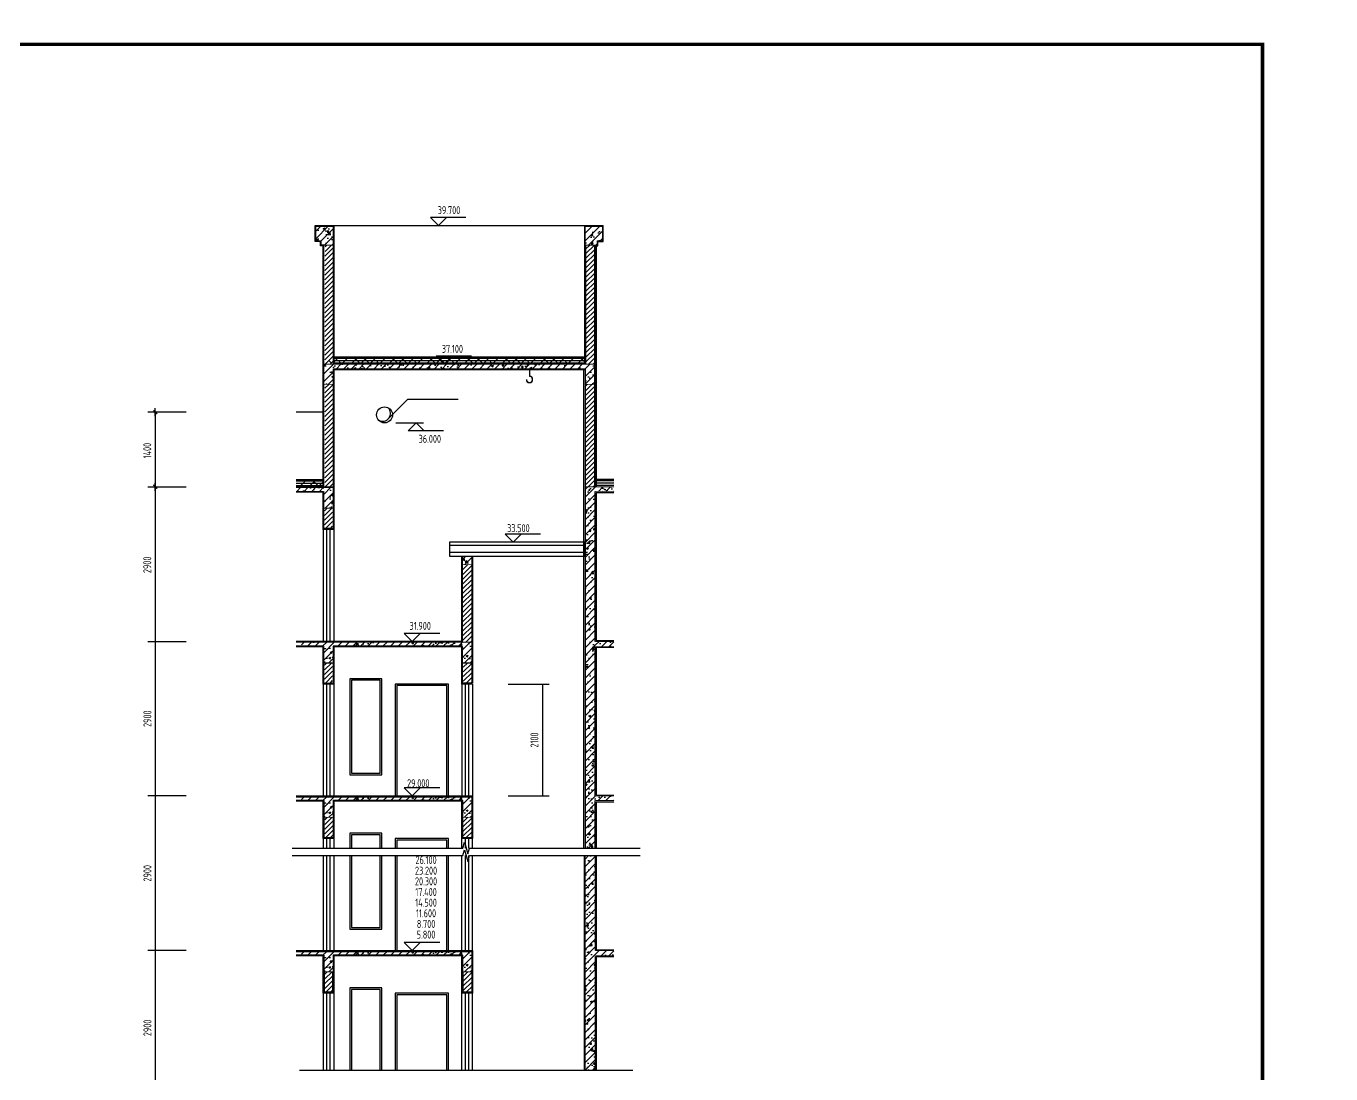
# Model space of a CAD drawing. Extents: x -726032 to 135930, y -151624 to 587044.
# Drawn here: x -197503 to -148574, y 291726 to 331038 of the extents above; entities that cross this region are included whole.
import ezdxf
from ezdxf.enums import TextEntityAlignment as Align

# ---------------------------------------------------------------- set-up
doc = ezdxf.new("R2010")
doc.units = 0
doc.header["$LTSCALE"] = 1000
doc.header["$MEASUREMENT"] = 0
doc.layers.get('0').update_dxf_attribs({"linetype": 'CONTINUOUS'})
doc.layers.get('DEFPOINTS').update_dxf_attribs({"color": 1, "linetype": 'CONTINUOUS'})
for name, color, linetype in [('LAYER1', 7, 'CONTINUOUS'), ('PUB_DIM', 245, 'CONTINUOUS'), ('PUB_TITLE', 1, 'CONTINUOUS'), ('WINDOW', 155, 'CONTINUOUS'), ('WINDOW_TEXT', 7, 'CONTINUOUS')]:
    doc.layers.add(name, color=color, linetype=linetype)
doc.styles.add('DIM_FONT', font='isocp.shx', dxfattribs={"width": 0.8})
doc.styles.add('SIMPLEX', font='SIMPLEX.SHX')
doc.dimstyles.new('AXIS', dxfattribs={"dimtxt": 300, "dimasz": 1, "dimexe": 250, "dimexo": 300, "dimgap": 150, "dimtad": 1, "dimdec": 0, "dimzin": 0, "dimdsep": 46, "dimtxsty": 'DIM_FONT', "dimcen": 0.09, "dimse1": 1, "dimse2": 1, "dimclrt": 142, "dimadec": 0, "dimazin": 0, "dimtfac": 1, "dimtdec": 0, "dimtix": 1, "dimtmove": 2, "dimatfit": 3, "dimfxl": 1, "dimtolj": 1, "dimtzin": 0, "dimarcsym": 0})
doc.dimstyles.new('DIMN', dxfattribs={"dimtxt": 300, "dimasz": 1, "dimexe": 250, "dimexo": 300, "dimgap": 150, "dimtad": 1, "dimdec": 0, "dimzin": 0, "dimdsep": 46, "dimtxsty": 'DIM_FONT', "dimcen": 0.09, "dimclrt": 142, "dimadec": 0, "dimazin": 0, "dimtfac": 1, "dimtdec": 0, "dimtix": 1, "dimtmove": 2, "dimatfit": 3, "dimfxl": 1, "dimtolj": 1, "dimtzin": 0, "dimarcsym": 0})
pattern_1 = [(45, (-224101.57, 459835.21), (-141.42136, 141.42136), []), (50, (-224101.6, 459835.2), (717.2602, -62.7521), [75, -825]), (355, (-224101.6, 459835.2), (-138.7513, 752.192), [60, -660]), (100.4514, (-224041.8, 459830), (578.5094, 689.4395), [63.7402, -701.142]), (46.1842, (-224101.6, 460035.2), (1067.241, -165.519), [112.5, -1237.5]), (96.6356, (-224012.6, 460021.4), (934.663, 974.118), [95.61, -1051.713]), (351.1842, (-224101.6, 460035.2), (934.662, 974.1186), [90, -990]), (21, (-224001.6, 459985.2), (596.907, -402.6189), [75, -825]), (326, (-224001.6, 459985.2), (243.3153, 725.15), [60, -660]), (71.4514, (-223951.8, 459951.66), (840.2226, 322.5305), [63.7402, -701.142]), (37.5, (-224101.57, 459835.2), (12.15986, 332.89385), [0, -652, 0, -670, 0, -662.5]), (7.5, (-224101.57, 459835.2), (263.06954, 394.4117), [0, -382, 0, -637, 0, -252.5]), (327.5, (-224324.57, 459835.2), (533.82244, -22.55487), [0, -250, 0, -780, 0, -1035]), (317.5, (-224424.57, 459835.2), (583.1862, 100.105), [0, -325, 0, -518, 0, -735])]

# ---------------------------------------------------------------- blocks, each defined once
blk = doc.blocks.new('*D4415')
at = {"layer": 'DEFPOINTS', "color": 0, "transparency": 16777216}
for p in [(-192653, 296353), (-191653, 296353), (-191653, 290553)]:
    blk.add_point(p, dxfattribs=at)
at = {"layer": 'PUB_DIM', "color": 0, "lineweight": -2, "transparency": 16777216}
blk.add_line((-192653, 290554), (-192653, 296352), dxfattribs=at)
at = {"layer": 'PUB_DIM', "color": 0, "transparency": 16777216}
for points in [[(-192653, 296352), (-192652, 296352), (-192653, 296353)], [(-192653, 290554), (-192652, 290554), (-192653, 290553)]]:
    blk.add_solid(points, dxfattribs=at)
at = {"layer": 'PUB_DIM', "color": 142, "transparency": 16777216, "insert": (-192953, 293453), "char_height": 300, "attachment_point": 5, "rotation": 90, "style": 'DIM_FONT'}
blk.add_mtext('\\A1;2900', dxfattribs=at)
blk = doc.blocks.new('*D4417')
at = {"layer": 'DEFPOINTS', "color": 0, "transparency": 16777216}
for p in [(-192653, 302153), (-191653, 302153), (-191653, 296353)]:
    blk.add_point(p, dxfattribs=at)
at = {"layer": 'PUB_DIM', "color": 0, "lineweight": -2, "transparency": 16777216}
blk.add_line((-192653, 296354), (-192653, 302152), dxfattribs=at)
at = {"layer": 'PUB_DIM', "color": 0, "transparency": 16777216}
for points in [[(-192653, 302152), (-192652, 302152), (-192653, 302153)], [(-192653, 296354), (-192652, 296354), (-192653, 296353)]]:
    blk.add_solid(points, dxfattribs=at)
at = {"layer": 'PUB_DIM', "color": 142, "transparency": 16777216, "insert": (-192953, 299253), "char_height": 300, "attachment_point": 5, "rotation": 90, "style": 'DIM_FONT'}
blk.add_mtext('\\A1;2900', dxfattribs=at)
blk = doc.blocks.new('*D4418')
at = {"layer": 'DEFPOINTS', "color": 0, "transparency": 16777216}
for p in [(-192653, 307953), (-191653, 307953), (-191653, 302153)]:
    blk.add_point(p, dxfattribs=at)
at = {"layer": 'PUB_DIM', "color": 0, "lineweight": -2, "transparency": 16777216}
blk.add_line((-192653, 302154), (-192653, 307952), dxfattribs=at)
at = {"layer": 'PUB_DIM', "color": 0, "transparency": 16777216}
for points in [[(-192653, 307952), (-192652, 307952), (-192653, 307953)], [(-192653, 302154), (-192652, 302154), (-192653, 302153)]]:
    blk.add_solid(points, dxfattribs=at)
at = {"layer": 'PUB_DIM', "color": 142, "transparency": 16777216, "insert": (-192953, 305053), "char_height": 300, "attachment_point": 5, "rotation": 90, "style": 'DIM_FONT'}
blk.add_mtext('\\A1;2900', dxfattribs=at)
blk = doc.blocks.new('_DIMX')
blk.add_line((-150, 0), (150, 0))
at = {"const_width": 50}
blk.add_lwpolyline([(-70, -70), (70, 70)], dxfattribs=at)
blk = doc.blocks.new('_WBLK')
for p, q in [((-0.5, 0.5), (0.5, 0.5)), ((0.5, 0.167), (-0.5, 0.167)), ((0.5, -0.167), (-0.5, -0.167)), ((-0.5, -0.5), (0.5, -0.5))]:
    blk.add_line(p, q)
at = {"layer": 'WINDOW_TEXT', "style": 'SIMPLEX', "flags": 9}
blk.add_attdef('A', text='', height=1, dxfattribs=at).set_placement((0, 1.5), align=Align.MIDDLE)
blk = doc.blocks.new('*D4422')
at = {"layer": 'DEFPOINTS', "color": 0, "transparency": 16777216}
for p in [(-179725, 306353), (-179725, 302153), (-178140, 302153)]:
    blk.add_point(p, dxfattribs=at)
at = {"layer": 'PUB_DIM', "color": 0, "lineweight": -2, "transparency": 16777216}
for p, q in [((-179425, 306353), (-177890, 306353)), ((-178140, 306352), (-178140, 302154)), ((-179425, 302153), (-177890, 302153))]:
    blk.add_line(p, q, dxfattribs=at)
at = {"layer": 'PUB_DIM', "color": 0, "transparency": 16777216}
for points in [[(-178140, 306352), (-178140, 306352), (-178140, 306353)], [(-178140, 302154), (-178140, 302154), (-178140, 302153)]]:
    blk.add_solid(points, dxfattribs=at)
at = {"layer": 'PUB_DIM', "color": 142, "transparency": 16777216, "insert": (-178440, 304253), "char_height": 300, "attachment_point": 5, "rotation": 90, "style": 'DIM_FONT'}
blk.add_mtext('\\A1;2100', dxfattribs=at)

msp = doc.modelspace()

# ---------------------------------------------------------------- hatches: boundary and pattern name
h = msp.add_hatch()
h.set_pattern_fill('AN31C', color=136, scale=1000, style=0)
h.set_pattern_definition(pattern_1)
h.paths.add_polyline_path([(-185991.1, 323522.6), (-186631.1, 323522.6), (-186631.1, 322982.6), (-186431.1, 322982.6), (-186431.1, 322822.6), (-186331.1, 322822.6), (-185991.1, 322822.6)])
h = msp.add_hatch()
h.set_pattern_fill('AN31C', color=136, scale=1000, style=0)
h.set_pattern_definition(pattern_1)
h.paths.add_polyline_path([(-176531.1, 323522.6), (-176531.1, 322822.6), (-176091.1, 322822.6), (-176091.1, 322982.6), (-175891.1, 322982.6), (-175891.1, 323522.6)])
h = msp.add_hatch()
h.set_pattern_fill('ANSI38', color=26, scale=2000, style=0)
h.set_pattern_definition([(45, (-774513.15, 268334.07), (-176.7767, 176.7767), []), (135, (-774513.15, 268334.07), (-530.33009, 176.7767), [625, -375])])
h.paths.add_polyline_path([(-176561.1, 318490.5), (-176561.1, 318576.1), (-182710.4, 318576.1), (-182796.1, 318490.5)])
h.paths.add_polyline_path([(-176561.1, 318401.2), (-176561.1, 318490.5), (-182796.1, 318490.5), (-182885.3, 318401.2)])
h.paths.add_polyline_path([(-182796.1, 318490.5), (-182710.4, 318576.1), (-183157.4, 318576.1), (-183071.7, 318490.5)])
h.paths.add_polyline_path([(-182885.3, 318401.2), (-182796.1, 318490.5), (-183071.7, 318490.5), (-182982.5, 318401.2)])
h.paths.add_polyline_path([(-183071.7, 318490.5), (-183157.4, 318576.1), (-186161.1, 318576.1), (-186161.1, 318490.5)])
h.paths.add_polyline_path([(-182982.5, 318401.2), (-183071.7, 318490.5), (-186161.1, 318490.5), (-186161.1, 318401.2)])
h = msp.add_hatch()
h.set_pattern_fill('AN31C', color=136, scale=1000, style=0)
h.set_pattern_definition(pattern_1)
h.paths.add_polyline_path([(-176191.1, 318352.6), (-186331.1, 318352.6), (-186331.1, 317596.3), (-185991.1, 317596.3), (-185991.1, 318182.6), (-176531.1, 318182.6), (-176531.1, 317596.3), (-176191.1, 317596.3)])
h = msp.add_hatch()
h.set_pattern_fill('AN31C', color=136, scale=1000, style=0)
h.set_pattern_definition(pattern_1)
h.paths.add_polyline_path([(-185991.1, 313722.6), (-187373.3, 313722.6), (-187373.3, 313582.6), (-186331.1, 313582.6), (-186331.1, 312952.6), (-185991.1, 312952.6)])
h = msp.add_hatch()
h.set_pattern_fill('AN31C', color=136, scale=1000, style=0)
h.set_pattern_definition(pattern_1)
h.paths.add_polyline_path([(-176161.1, 313582.6), (-175465.9, 313582.6), (-175465.9, 313752.6), (-176531.1, 313752.6), (-176531.1, 302152.6), (-176161.1, 302152.6)])
h = msp.add_hatch()
h.set_pattern_fill('ANSI31', color=136, scale=1000, style=0)
h.set_pattern_definition([(45, (-650167.98, 312154.62), (-88.388348, 88.388348), [])])
h.paths.add_polyline_path([(-186011.1, 312952.6), (-186311.1, 312952.6), (-186311.1, 312202.6), (-186011.1, 312202.6)])
h = msp.add_hatch()
h.set_pattern_fill('AN31C', color=136, scale=1000, style=0)
h.set_pattern_definition(pattern_1)
h.paths.add_polyline_path([(-180791.1, 310832), (-180791.1, 311137.8), (-180791.6, 311138.3), (-181130.6, 311138.3), (-181131.1, 311137.8), (-181131.1, 310832)])
h = msp.add_hatch()
h.set_pattern_fill('AN31C', color=136, scale=1000, style=0)
h.set_pattern_definition([(45, (-224101.57, 471435.21), (-141.42136, 141.42136), []), (50, (-224101.6, 471435.2), (717.2602, -62.7521), [75, -825]), (355, (-224101.6, 471435.2), (-138.7513, 752.192), [60, -660]), (100.4514, (-224041.8, 471430), (578.5094, 689.4395), [63.7402, -701.142]), (46.1842, (-224101.6, 471635.2), (1067.241, -165.519), [112.5, -1237.5]), (96.6356, (-224012.6, 471621.4), (934.663, 974.118), [95.61, -1051.713]), (351.1842, (-224101.6, 471635.2), (934.662, 974.1186), [90, -990]), (21, (-224001.6, 471585.2), (596.907, -402.6189), [75, -825]), (326, (-224001.6, 471585.2), (243.3153, 725.15), [60, -660]), (71.4514, (-223951.8, 471551.66), (840.2226, 322.5305), [63.7402, -701.142]), (37.5, (-224101.57, 471435.2), (12.15986, 332.89385), [0, -652, 0, -670, 0, -662.5]), (7.5, (-224101.57, 471435.2), (263.0695, 394.4117), [0, -382, 0, -637, 0, -252.5]), (327.5, (-224324.57, 471435.2), (533.82244, -22.55487), [0, -250, 0, -780, 0, -1035]), (317.5, (-224424.57, 471435.2), (583.1862, 100.105), [0, -325, 0, -518, 0, -735])])
h.paths.add_polyline_path([(-187181.5, 307922.6), (-187181.5, 307782.6), (-186331.1, 307782.6), (-186331.1, 307152.6), (-185991.1, 307152.6), (-185991.1, 307782.6), (-181131.1, 307782.6), (-181131.1, 307152.6), (-180791.6, 307152.6), (-180791.1, 307153.1), (-180791.1, 307922.1), (-180791.6, 307922.6)])
h = msp.add_hatch()
h.set_pattern_fill('AN31C', color=136, scale=1000, style=0)
h.set_pattern_definition(pattern_1)
h.paths.add_polyline_path([(-175465.9, 307952.6), (-176161.1, 307952.6), (-176161.1, 307752.6), (-175465.9, 307752.6)])
h = msp.add_hatch()
h.set_pattern_fill('AN31C', color=136, scale=1000, style=0)
h.set_pattern_definition([(45, (-224101.57, 465635.21), (-141.42136, 141.42136), []), (50, (-224101.6, 465635.2), (717.2602, -62.7521), [75, -825]), (355, (-224101.6, 465635.2), (-138.7513, 752.192), [60, -660]), (100.4514, (-224041.8, 465630), (578.5094, 689.4395), [63.7402, -701.142]), (46.1842, (-224101.6, 465835.2), (1067.241, -165.519), [112.5, -1237.5]), (96.6356, (-224012.6, 465821.4), (934.663, 974.118), [95.61, -1051.713]), (351.1842, (-224101.6, 465835.2), (934.662, 974.1186), [90, -990]), (21, (-224001.6, 465785.2), (596.907, -402.6189), [75, -825]), (326, (-224001.6, 465785.2), (243.3153, 725.15), [60, -660]), (71.4514, (-223951.8, 465751.66), (840.2226, 322.5305), [63.7402, -701.142]), (37.5, (-224101.57, 465635.2), (12.15986, 332.89385), [0, -652, 0, -670, 0, -662.5]), (7.5, (-224101.57, 465635.2), (263.0695, 394.4117), [0, -382, 0, -637, 0, -252.5]), (327.5, (-224324.57, 465635.2), (533.82244, -22.55487), [0, -250, 0, -780, 0, -1035]), (317.5, (-224424.57, 465635.2), (583.1862, 100.105), [0, -325, 0, -518, 0, -735])])
h.paths.add_polyline_path([(-187181.5, 302122.6), (-187181.5, 301982.6), (-186331.1, 301982.6), (-186331.1, 301352.6), (-185991.1, 301352.6), (-185991.1, 301982.6), (-181131.1, 301982.6), (-181131.1, 301352.6), (-180791.6, 301352.6), (-180791.1, 301353.1), (-180791.1, 302122.1), (-180791.6, 302122.6)])
h = msp.add_hatch()
h.set_pattern_fill('AN31C', color=136, scale=1000, style=0)
h.set_pattern_definition(pattern_1)
h.paths.add_polyline_path([(-176161.1, 299914.5), (-176531.1, 299914.5), (-176531.1, 291868.7), (-176161.1, 291868.7), (-176161.1, 296152.6), (-175465.9, 296152.6), (-175465.9, 296352.6), (-176161.1, 296352.6)])
h.paths.add_polyline_path([(-176161.1, 302152.6), (-176531.1, 302152.6), (-176531.1, 300200.7), (-176161.1, 300200.7)])
h = msp.add_hatch()
h.set_pattern_fill('AN31C', color=136, scale=1000, style=0)
h.set_pattern_definition(pattern_1)
h.paths.add_polyline_path([(-176161.1, 302152.6), (-176161.1, 301982.6), (-175465.9, 301982.6), (-175465.9, 302152.6)])
h = msp.add_hatch()
h.set_pattern_fill('AN31C', color=136, scale=1000, style=0)
h.set_pattern_definition(pattern_1)
h.paths.add_polyline_path([(-187181.5, 296322.6), (-187181.5, 296182.6), (-186331.1, 296182.6), (-186331.1, 295552.6), (-185991.1, 295552.6), (-185991.1, 296182.6), (-181131.1, 296182.6), (-181131.1, 295552.6), (-180791.6, 295552.6), (-180791.1, 295553.1), (-180791.1, 296322.1), (-180791.6, 296322.6)])

# ---------------------------------------------------------------- linework, layer by layer
at = {"color": 136}
for p, q in [((-186661.1, 323552.6), (-175861.1, 323552.6)), ((-176561.1, 323552.6), (-176561.1, 318352.6)), ((-175861.1, 322952.6), (-175861.1, 323552.6)), ((-176061.1, 322952.6), (-175861.1, 322952.6)), ((-176061.1, 322792.6), (-176061.1, 322952.6)), ((-186331.1, 322822.6), (-186431.1, 322822.6)), ((-186298.6, 322402.5), (-185998.6, 322702.5)), ((-186298.6, 322225.7), (-185998.6, 322525.7)), ((-186291.9, 322579.3), (-186048.5, 322822.6)), ((-186291.9, 322756.1), (-186225.3, 322822.6)), ((-176511.1, 322503), (-176191.5, 322822.6)), ((-176511.1, 322679.8), (-176368.2, 322822.6)), ((-176511.1, 322326.3), (-176181.1, 322656.3)), ((-176511.1, 322149.5), (-176181.1, 322479.5)), ((-176161.1, 313752.6), (-176161.1, 322822.6)), ((-176131.1, 322822.6), (-176131.1, 313752.6)), ((-176131.1, 322792.6), (-176061.1, 322792.6)), ((-186298.6, 322049), (-185998.6, 322349)), ((-186298.6, 321872.2), (-185998.6, 322172.2)), ((-186298.6, 321695.4), (-185998.6, 321995.4)), ((-176511.1, 321972.7), (-176181.1, 322302.7)), ((-176511.1, 321795.9), (-176181.1, 322125.9)), ((-186298.6, 321518.6), (-185998.6, 321818.6)), ((-186298.6, 321341.9), (-185998.6, 321641.9)), ((-186298.6, 321165.1), (-185998.6, 321465.1)), ((-176511.1, 321619.1), (-176181.1, 321949.1)), ((-176511.1, 321442.4), (-176181.1, 321772.4)), ((-176511.1, 321265.6), (-176181.1, 321595.6)), ((-186298.6, 320988.3), (-185998.6, 321288.3)), ((-186298.6, 320811.5), (-185998.6, 321111.5)), ((-176511.1, 321088.8), (-176181.1, 321418.8)), ((-176511.1, 320912), (-176181.1, 321242)), ((-176511.1, 320735.3), (-176181.1, 321065.3)), ((-186298.6, 320634.8), (-185998.6, 320934.8)), ((-186298.6, 320458), (-185998.6, 320758)), ((-186298.6, 320281.2), (-185998.6, 320581.2)), ((-176511.1, 320558.5), (-176181.1, 320888.5)), ((-176511.1, 320381.7), (-176181.1, 320711.7)), ((-176511.1, 320204.9), (-176181.1, 320534.9)), ((-186298.6, 320104.4), (-185998.6, 320404.4)), ((-186298.6, 319927.7), (-185998.6, 320227.7)), ((-186298.6, 319750.9), (-185998.6, 320050.9)), ((-176511.1, 320028.2), (-176181.1, 320358.2)), ((-176511.1, 319851.4), (-176181.1, 320181.4)), ((-176511.1, 319674.6), (-176181.1, 320004.6)), ((-186298.6, 319574.1), (-185998.6, 319874.1)), ((-186298.6, 319397.3), (-185998.6, 319697.3)), ((-186298.6, 319220.5), (-185998.6, 319520.5)), ((-176511.1, 319497.8), (-176181.1, 319827.8)), ((-176511.1, 319321.1), (-176181.1, 319651.1)), ((-186298.6, 319043.8), (-185998.6, 319343.8)), ((-186298.6, 318867), (-185998.6, 319167)), ((-176511.1, 319144.3), (-176181.1, 319474.3)), ((-176511.1, 318967.5), (-176181.1, 319297.5)), ((-176511.1, 318790.7), (-176181.1, 319120.7)), ((-186298.6, 318690.2), (-185998.6, 318990.2)), ((-186298.6, 318513.4), (-185998.6, 318813.4)), ((-186282.6, 318352.6), (-185998.6, 318636.7)), ((-176511.1, 318613.9), (-176181.1, 318943.9)), ((-176511.1, 318437.2), (-176181.1, 318767.2)), ((-176418.8, 318352.6), (-176181.1, 318590.4)), ((-186105.8, 318352.6), (-185998.6, 318459.9)), ((-185961.1, 318152.6), (-176561.1, 318152.6)), ((-185961.1, 318152.6), (-185961.1, 313752.6)), ((-176591.1, 300200.7), (-176591.1, 318152.6)), ((-176531.1, 300200.7), (-176531.1, 318182.6)), ((-176242, 318352.6), (-176181.1, 318413.6)), ((-186298.6, 317452.8), (-186155.1, 317596.3)), ((-186298.6, 317276), (-185998.6, 317576)), ((-176531.1, 317533.3), (-176468.1, 317596.3)), ((-176531.1, 317356.5), (-176291.3, 317596.3)), ((-186298.6, 317099.2), (-185998.6, 317399.2)), ((-186298.6, 316922.4), (-185998.6, 317222.4)), ((-176531.1, 317179.7), (-176191.1, 317519.7)), ((-176531.1, 317003), (-176191.1, 317343)), ((-176531.1, 316826.2), (-176191.1, 317166.2)), ((-186298.6, 316745.7), (-185998.6, 317045.7)), ((-186298.6, 316568.9), (-185998.6, 316868.9)), ((-186298.6, 316392.1), (-185998.6, 316692.1)), ((-176531.1, 316649.4), (-176191.1, 316989.4)), ((-176531.1, 316472.6), (-176191.1, 316812.6)), ((-176531.1, 316295.8), (-176191.1, 316635.8)), ((-186361.1, 316552.6), (-187377.5, 316552.6)), ((-186298.6, 316215.3), (-185998.6, 316515.3)), ((-186298.6, 316038.6), (-185998.6, 316338.6)), ((-186298.6, 315861.8), (-185998.6, 316161.8)), ((-176531.1, 316119.1), (-176191.1, 316459.1)), ((-176531.1, 315942.3), (-176191.1, 316282.3)), ((-176531.1, 315765.5), (-176191.1, 316105.5)), ((-186298.6, 315685), (-185998.6, 315985)), ((-186298.6, 315508.2), (-185998.6, 315808.2)), ((-186298.6, 315331.5), (-185998.6, 315631.5)), ((-176531.1, 315588.7), (-176191.1, 315928.7)), ((-176531.1, 315412), (-176191.1, 315752)), ((-186298.6, 315154.7), (-185998.6, 315454.7)), ((-186298.6, 314977.9), (-185998.6, 315277.9)), ((-176531.1, 315235.2), (-176191.1, 315575.2)), ((-176531.1, 315058.4), (-176191.1, 315398.4)), ((-176531.1, 314881.6), (-176191.1, 315221.6)), ((-186298.6, 314801.1), (-185998.6, 315101.1)), ((-186298.6, 314624.4), (-185998.6, 314924.4)), ((-186298.6, 314447.6), (-185998.6, 314747.6)), ((-176531.1, 314704.9), (-176191.1, 315044.9)), ((-176531.1, 314528.1), (-176191.1, 314868.1)), ((-176531.1, 314351.3), (-176191.1, 314691.3)), ((-186298.6, 314270.8), (-185998.6, 314570.8)), ((-186298.6, 314094), (-185998.6, 314394)), ((-186298.6, 313917.2), (-185998.6, 314217.2)), ((-176531.1, 314174.5), (-176191.1, 314514.5)), ((-176531.1, 313997.8), (-176191.1, 314337.8)), ((-176531.1, 313821), (-176191.1, 314161)), ((-186361.1, 313752.6), (-187377.5, 313752.6)), ((-186286.4, 313752.6), (-185998.6, 314040.5)), ((-186109.6, 313752.6), (-185998.6, 313863.7)), ((-176422.6, 313752.6), (-176191.1, 313984.2)), ((-176245.8, 313752.6), (-176191.1, 313807.4)), ((-186331.6, 313582.6), (-186331.1, 313582.1)), ((-186331.6, 313552.6), (-186331.1, 313552.1)), ((-185991.1, 312182.6), (-186331.1, 312182.6)), ((-176131.1, 311800.7), (-176131.1, 307982.6)), ((-176561.1, 311549.1), (-181629.3, 311549.1)), ((-176561.1, 311283.6), (-181629.3, 311283.6)), ((-181161.1, 307952.6), (-181161.1, 311152.6)), ((-181121.1, 310645.2), (-180934.3, 310832)), ((-181121.1, 310468.4), (-180791.1, 310798.4)), ((-180761.1, 311152.6), (-180761.1, 306382.6)), ((-181121.1, 310291.6), (-180791.1, 310621.6)), ((-181121.1, 310114.9), (-180791.1, 310444.9)), ((-181121.1, 309938.1), (-180791.1, 310268.1)), ((-181121.1, 309761.3), (-180791.1, 310091.3)), ((-181121.1, 309584.5), (-180791.1, 309914.5)), ((-181121.1, 309407.8), (-180791.1, 309737.8)), ((-181121.1, 309231), (-180791.1, 309561)), ((-181121.1, 309054.2), (-180791.1, 309384.2)), ((-181121.1, 308877.4), (-180791.1, 309207.4)), ((-181121.1, 308700.6), (-180791.1, 309030.6)), ((-181121.1, 308523.9), (-180791.1, 308853.9)), ((-181121.1, 308347.1), (-180791.1, 308677.1)), ((-181121.1, 308170.3), (-180791.1, 308500.3)), ((-181121.1, 307993.5), (-180791.1, 308323.5)), ((-181161.1, 307952.6), (-187377.5, 307952.6)), ((-181025.2, 307912.6), (-180791.1, 308146.8)), ((-180848.4, 307912.6), (-180791.1, 307970)), ((-176131.1, 307982.6), (-175458.6, 307982.6)), ((-186361.1, 307752.6), (-187377.5, 307752.6)), ((-186361.1, 306352.6), (-186361.1, 307752.6)), ((-181161.1, 307752.6), (-185961.1, 307752.6)), ((-181161.1, 306352.6), (-181161.1, 307752.6)), ((-186307.6, 306888.4), (-186043.4, 307152.6)), ((-186307.6, 307065.2), (-186220.1, 307152.6)), ((-186307.6, 306711.7), (-186007.6, 307011.7)), ((-186307.6, 306534.9), (-186007.6, 306834.9)), ((-181111.1, 306985.1), (-180943.6, 307152.6)), ((-181111.1, 306808.4), (-180781.1, 307138.4)), ((-181111.1, 306631.6), (-180781.1, 306961.6)), ((-181111.1, 306454.8), (-180781.1, 306784.8)), ((-185961.1, 306352.6), (-186361.1, 306352.6)), ((-186263, 306402.6), (-186007.6, 306658.1)), ((-186086.3, 306402.6), (-186007.6, 306481.3)), ((-180761.1, 306352.6), (-181161.1, 306352.6)), ((-180761.1, 306382.6), (-181131.1, 306382.6)), ((-180986.4, 306402.6), (-180781.1, 306608)), ((-180809.7, 306402.6), (-180781.1, 306431.2)), ((-176131.1, 306000.7), (-176131.1, 302182.6)), ((-191494.7, 302152.6), (-192935.5, 302152.6)), ((-176131.1, 302182.6), (-175460.6, 302182.6)), ((-186305.9, 301261.6), (-186218.4, 301349.1)), ((-186305.9, 301084.9), (-186041.6, 301349.1)), ((-186305.9, 300908.1), (-186005.9, 301208.1)), ((-186305.9, 300731.3), (-186005.9, 301031.3)), ((-186302.6, 301265.2), (-186215.2, 301352.6)), ((-181111.1, 301185.1), (-180943.6, 301352.6)), ((-181111.1, 301008.4), (-180781.1, 301338.4)), ((-181111.1, 300831.6), (-180781.1, 301161.6)), ((-181111.1, 300654.8), (-180781.1, 300984.8)), ((-186261.3, 300599.1), (-186005.9, 300854.5)), ((-186084.5, 300599.1), (-186005.9, 300677.8)), ((-185961.1, 300552.6), (-185961.1, 300200.7)), ((-181161.1, 300200.7), (-181161.1, 300552.6)), ((-180986.4, 300602.6), (-180781.1, 300808)), ((-180809.7, 300602.6), (-180781.1, 300631.2)), ((-180761.1, 300200.7), (-180761.1, 300552.6)), ((-187531.2, 300200.7), (-181131.1, 300200.7)), ((-181131.1, 300200.7), (-181061.1, 300420.7)), ((-181131.1, 299914.5), (-181061.1, 300134.5)), ((-181061.1, 300420.7), (-180941.1, 299980.7)), ((-181061.1, 300134.5), (-180941.1, 299694.5)), ((-180941.1, 299980.7), (-180871.1, 300200.7)), ((-180871.1, 300200.7), (-174471, 300200.7)), ((-187531.2, 299914.5), (-181131.1, 299914.5)), ((-185961.1, 299914.5), (-185961.1, 296352.6)), ((-180941.1, 299694.5), (-180871.1, 299914.5)), ((-180871.1, 299914.5), (-174471, 299914.5)), ((-180761.1, 296352.6), (-180761.1, 299914.5)), ((-176561.1, 291868.7), (-176561.1, 299914.5)), ((-176131.1, 297382.5), (-176131.1, 296382.6)), ((-191494.7, 296352.6), (-192935.5, 296352.6)), ((-176131.1, 296382.6), (-175457.1, 296382.6)), ((-175457.1, 296122.6), (-176131.1, 296122.6)), ((-176131.1, 296122.6), (-176131.1, 291868.7)), ((-186302.6, 295465.2), (-186215.2, 295552.6)), ((-186294.2, 295288.4), (-186029.9, 295552.6)), ((-186294.2, 295465.2), (-186206.7, 295552.6)), ((-181111.1, 295385.1), (-180943.6, 295552.6)), ((-181111.1, 295208.4), (-180781.1, 295538.4)), ((-186294.2, 295111.7), (-185994.2, 295411.7)), ((-186294.2, 294934.9), (-185994.2, 295234.9)), ((-186249.6, 294802.6), (-185994.2, 295058.1)), ((-181111.1, 295031.6), (-180781.1, 295361.6)), ((-181111.1, 294854.8), (-180781.1, 295184.8)), ((-186072.8, 294802.6), (-185994.2, 294881.3)), ((-180986.4, 294802.6), (-180781.1, 295008)), ((-180809.7, 294802.6), (-180781.1, 294831.2)), ((-187251.2, 291868.7), (-174751, 291868.7))]:
    msp.add_line(p, q, dxfattribs=at)
at = {"color": 26}
for p, q in [((-185961.1, 318624.6), (-176561.1, 318624.6)), ((-185961.1, 318576.1), (-176561.1, 318576.1)), ((-185961.1, 318490.5), (-176561.1, 318490.5)), ((-185961.1, 318401.2), (-176561.1, 318401.2)), ((-187377.5, 314024.6), (-186361.1, 314024.6)), ((-187377.5, 313976.1), (-186361.1, 313976.1)), ((-187377.5, 313890.5), (-186361.1, 313890.5)), ((-187377.5, 313801.2), (-186361.1, 313801.2)), ((-187027.3, 313976.1), (-187202.2, 313801.2)), ((-187061, 313942.5), (-187094.6, 313976.1)), ((-186673.7, 313976.1), (-186848.7, 313801.2)), ((-186741.1, 313976.1), (-186566.2, 313801.2)), ((-186361.1, 313935.2), (-186495.1, 313801.2)), ((-186361.1, 313949.7), (-186387.5, 313976.1)), ((-175457.1, 314024.6), (-176161.1, 314024.6)), ((-175457.1, 313976.1), (-176161.1, 313976.1)), ((-175457.1, 313890.5), (-176161.1, 313890.5)), ((-175457.1, 313801.2), (-176161.1, 313801.2))]:
    msp.add_line(p, q, dxfattribs=at)
at = {"color": 146}
for p, q in [((-191494.7, 316552.6), (-192935.5, 316552.6)), ((-192935.5, 313752.6), (-191494.7, 313752.6)), ((-192935.5, 307952.6), (-191494.7, 307952.6)), ((-185961.1, 307752.6), (-185961.1, 306352.6))]:
    msp.add_line(p, q, dxfattribs=at)
for p, q in [((-180791.1, 307153.1), (-180791.6, 307152.6)), ((-180791.1, 301353.1), (-180791.6, 301352.6)), ((-180791.1, 295553.1), (-180791.6, 295552.6))]:
    msp.add_line(p, q)
at = {"color": 2}
for p, q in [((-186361.1, 300552.6), (-186361.1, 300200.7)), ((-186227.7, 300200.7), (-186227.7, 300552.6)), ((-186094.4, 300200.7), (-186094.4, 300552.6)), ((-181027.7, 300200.7), (-181027.7, 300552.6)), ((-180894.4, 300200.7), (-180894.4, 300552.6)), ((-186361.1, 299914.5), (-186361.1, 296352.6)), ((-186227.7, 296352.6), (-186227.7, 299914.5)), ((-186094.4, 296352.6), (-186094.4, 299914.5)), ((-181161.1, 296352.6), (-181161.1, 299914.5)), ((-181027.7, 296352.6), (-181027.7, 299914.5)), ((-180894.4, 296352.6), (-180894.4, 299914.5)), ((-186361.1, 294752.6), (-186361.1, 291868.7)), ((-186227.7, 291868.7), (-186227.7, 294752.6)), ((-186094.4, 291868.7), (-186094.4, 294752.6)), ((-185961.1, 294752.6), (-185961.1, 291868.7)), ((-181161.1, 291868.7), (-181161.1, 294752.6)), ((-181027.7, 291868.7), (-181027.7, 294752.6)), ((-180894.4, 291868.7), (-180894.4, 294752.6)), ((-180761.1, 291868.7), (-180761.1, 294752.6))]:
    msp.add_line(p, q, dxfattribs=at)
at = {"color": 136}
for points in [[(-186361.1, 313752.6), (-186361.1, 322792.6), (-186461.1, 322792.6), (-186461.1, 322952.6), (-186661.1, 322952.6), (-186661.1, 323552.6), (-185961.1, 323552.6), (-185961.1, 318352.6)], [(-186361.1, 313752.6), (-185961.1, 313752.6), (-185961.1, 312152.6), (-186361.1, 312152.6), (-186361.1, 313552.6), (-186361.6, 313552.6), (-187377.5, 313552.6)], [(-176161.1, 307952.6), (-176161.1, 313582.6)], [(-175457.1, 313522.6), (-176131.1, 313522.6), (-176131.1, 311800.7)], [(-187377.5, 307952.6), (-181161.1, 307952.6)], [(-176161.1, 302152.6), (-176161.1, 307752.6)], [(-175457.1, 307722.6), (-176131.1, 307722.6), (-176131.1, 306000.7)], [(-186331.1, 307152.6), (-185991.1, 307152.6)], [(-181131.1, 307152.6), (-180761.1, 307152.6)], [(-181661.1, 302152.6), (-181661.1, 306352.6), (-183661.1, 306352.6), (-183661.1, 302152.6)], [(-181721.1, 302152.6), (-181721.1, 306292.6), (-183601.1, 306292.6), (-183601.1, 302152.6)], [(-187377.5, 302152.6), (-180761.1, 302152.6), (-180761.1, 300552.6), (-181161.1, 300552.6), (-181161.1, 301952.6), (-185961.1, 301952.6), (-185961.1, 300552.6), (-186361.1, 300552.6), (-186361.1, 301952.6), (-187377.5, 301952.6)], [(-187377.5, 302122.6), (-180761.1, 302122.6), (-180761.1, 300582.6), (-181131.1, 300582.6), (-181131.1, 301982.6), (-185991.1, 301982.6), (-185991.1, 300582.6), (-186331.1, 300582.6), (-186331.1, 301982.6), (-187377.5, 301982.6)], [(-176161.1, 300200.7), (-176161.1, 301982.6)], [(-175457.1, 301922.6), (-176131.1, 301922.6), (-176131.1, 300200.7)], [(-184161.1, 300200.7), (-184161.1, 300752.6), (-185361.1, 300752.6), (-185361.1, 300200.7)], [(-184221.1, 300200.7), (-184221.1, 300692.6), (-185301.1, 300692.6), (-185301.1, 300200.7)], [(-181661.1, 300200.7), (-181661.1, 300552.6), (-183661.1, 300552.6), (-183661.1, 300200.7)], [(-181721.1, 300200.7), (-181721.1, 300492.6), (-183601.1, 300492.6), (-183601.1, 300200.7)], [(-185361.1, 299914.5), (-185361.1, 297152.6), (-184161.1, 297152.6), (-184161.1, 299914.5)], [(-185301.1, 299914.5), (-185301.1, 297212.6), (-184221.1, 297212.6), (-184221.1, 299914.5)], [(-183661.1, 299914.5), (-183661.1, 296352.6)], [(-183601.1, 299914.5), (-183601.1, 296352.6)], [(-181721.1, 296352.6), (-181721.1, 299914.5)], [(-181661.1, 296352.6), (-181661.1, 299914.5)], [(-176131.1, 299914.5), (-176131.1, 297382.5)], [(-187377.5, 296352.6), (-180761.1, 296352.6), (-180761.1, 294752.6), (-181161.1, 294752.6), (-181161.1, 296152.6), (-185961.1, 296152.6), (-185961.1, 294752.6), (-186361.1, 294752.6), (-186361.1, 296152.6), (-187377.5, 296152.6)], [(-187377.5, 296322.6), (-180761.1, 296322.6), (-180761.1, 294782.6), (-181131.1, 294782.6), (-181131.1, 296182.6), (-185991.1, 296182.6), (-185991.1, 294782.6), (-186331.1, 294782.6), (-186331.1, 296182.6), (-187377.5, 296182.6)], [(-184161.1, 294265.9), (-184161.1, 294952.6), (-185361.1, 294952.6), (-185361.1, 294265.9)], [(-184221.1, 294265.9), (-184221.1, 294892.6), (-185301.1, 294892.6), (-185301.1, 294265.9)], [(-181661.1, 294265.9), (-181661.1, 294752.6), (-183661.1, 294752.6), (-183661.1, 294265.9)], [(-181721.1, 294265.9), (-181721.1, 294692.6), (-183601.1, 294692.6), (-183601.1, 294265.9)], [(-185361.1, 294265.9), (-185361.1, 291868.7)], [(-185301.1, 294265.9), (-185301.1, 291868.7)], [(-184221.1, 291868.7), (-184221.1, 294265.9)], [(-184161.1, 291868.7), (-184161.1, 294265.9)], [(-183661.1, 294265.9), (-183661.1, 291868.7)], [(-183601.1, 294265.9), (-183601.1, 291868.7)], [(-181721.1, 291868.7), (-181721.1, 294265.9)], [(-181661.1, 291868.7), (-181661.1, 294265.9)]]:
    msp.add_lwpolyline(points, dxfattribs=at)
for points, const_width in [([(-186631.1, 323522.6), (-185991.1, 323522.6)], 35), ([(-186631.1, 322982.6), (-186631.1, 323522.6)], 35), ([(-185991.1, 323522.6), (-185991.1, 318352.6)], 35), ([(-176531.1, 323522.6), (-175891.1, 323522.6)], 35), ([(-176531.1, 323522.6), (-176531.1, 318352.6)], 35), ([(-175891.1, 323522.6), (-175891.1, 322982.6)], 35), ([(-186431.1, 322982.6), (-186631.1, 322982.6)], 35), ([(-186431.1, 322822.6), (-186431.1, 322982.6)], 35), ([(-175891.1, 322982.6), (-176091.1, 322982.6)], 35), ([(-176091.1, 322982.6), (-176091.1, 322822.6)], 35), ([(-186431.1, 322822.6), (-185991.1, 322822.6)], 35), ([(-186331.1, 313752.6), (-186331.1, 322822.6)], 35), ([(-176531.1, 322822.6), (-176091.1, 322822.6)], 35), ([(-176511.1, 322822.6), (-176511.1, 318352.6)], 40), ([(-176181.1, 322822.6), (-176181.1, 318352.6)], 40), ([(-186331.1, 318352.6), (-176161.1, 318352.6)], 35), ([(-185991.1, 318182.6), (-176531.1, 318182.6)], 35), ([(-185991.1, 318182.6), (-185991.1, 312182.6)], 35), ([(-176541.1, 300200.7), (-176541.1, 318182.6)], 40), ([(-176181.1, 313752.6), (-176181.1, 318352.6)], 40), ([(-186331.1, 317596.3), (-185991.1, 317596.3)], 35), ([(-176161.1, 317596.3), (-176561.1, 317596.3)], 35), ([(-185991.1, 313722.6), (-187377.5, 313722.6)], 35), ([(-176561.1, 313752.6), (-175457.1, 313752.6)], 35), ([(-187377.5, 313582.6), (-186331.6, 313582.6)], 35), ([(-186331.1, 312182.6), (-186331.1, 313582.1)], 35), ([(-176161.1, 313582.6), (-175457.1, 313582.6)], 35), ([(-176161.1, 307952.6), (-176161.1, 313582.6)], 35), ([(-186331.1, 312952.6), (-185991.1, 312952.6)], 35), ([(-181130.6, 311138.3), (-181131.1, 311137.8)], 35), ([(-181131.1, 307922.6), (-181131.1, 311137.8)], 35), ([(-181131.1, 310832), (-180791.1, 310832)], 35), ([(-181130.6, 311138.3), (-180791.6, 311138.3)], 35), ([(-181121.1, 310822), (-181111.1, 310832)], 35), ([(-180791.6, 311138.3), (-180791.1, 311137.8)], 35), ([(-180791.1, 311137.8), (-180791.1, 306382.6)], 35), ([(-187377.5, 307922.6), (-180791.1, 307922.6)], 35), ([(-186331.1, 307782.6), (-187377.5, 307782.6)], 35), ([(-186331.1, 306382.6), (-186331.1, 307782.6)], 35), ([(-181131.1, 307782.6), (-185991.1, 307782.6)], 35), ([(-185991.1, 307782.6), (-185991.1, 306382.6)], 35), ([(-181131.1, 306382.6), (-181131.1, 307782.6)], 35), ([(-176161.1, 307952.6), (-175458.6, 307952.6)], 35), ([(-175457.1, 307752.6), (-176161.1, 307752.6), (-176161.1, 306000.7)], 35), ([(-176161.1, 302152.6), (-176161.1, 307752.6)], 35), ([(-186331.1, 307152.6), (-185991.1, 307152.6)], 35), ([(-181131.1, 307152.6), (-180761.1, 307152.6)], 35), ([(-185991.1, 306382.6), (-186331.1, 306382.6)], 35), ([(-187377.5, 302122.6), (-180791.6, 302122.6), (-180791.1, 302122.1), (-180791.1, 300582.6), (-181131.1, 300582.6), (-181131.1, 301982.6), (-185991.1, 301982.6), (-185991.1, 300582.6), (-186331.1, 300582.6), (-186331.1, 301982.6), (-187377.5, 301982.6)], 35), ([(-176161.1, 301982.6), (-175457.1, 301982.6)], 35), ([(-176161.1, 300200.7), (-176161.1, 301982.6)], 35), ([(-186331.1, 301352.6), (-185991.1, 301352.6)], 35), ([(-181131.1, 301352.6), (-180791.6, 301352.6)], 35), ([(-176531.1, 291868.7), (-176531.1, 299914.5)], 35), ([(-176161.1, 296352.6), (-176161.1, 299914.5)], 35), ([(-187377.5, 296322.6), (-180791.6, 296322.6), (-180791.1, 296322.1), (-180791.1, 294782.6), (-181131.1, 294782.6), (-181131.1, 296182.6), (-185991.1, 296182.6), (-185991.1, 294782.6), (-186331.1, 294782.6), (-186331.1, 296182.6), (-187377.5, 296182.6)], 35), ([(-175457.1, 296152.6), (-176161.1, 296152.6)], 35), ([(-176161.1, 291868.7), (-176161.1, 296152.6)], 35), ([(-186331.1, 295552.6), (-185991.1, 295552.6)], 35), ([(-186311.1, 295552.6), (-186311.1, 294802.6), (-186011.1, 294802.6), (-186011.1, 295552.6)], 40), ([(-181131.1, 295552.6), (-180791.6, 295552.6)], 35), ([(-181111.1, 295552.6), (-181111.1, 294802.6), (-180781.1, 294802.6), (-180781.1, 295552.6)], 40)]:
    msp.add_lwpolyline(points, dxfattribs=dict(at, const_width=const_width))
for points in [[(-180761.1, 311152.6), (-176561.1, 311152.6), (-176561.1, 311671.8), (-181629.3, 311671.8), (-181629.3, 311152.6)], [(-184161.1, 306552.6), (-185361.1, 306552.6), (-185361.1, 302952.6), (-184161.1, 302952.6)], [(-184221.1, 306492.6), (-185301.1, 306492.6), (-185301.1, 303012.6), (-184221.1, 303012.6)]]:
    msp.add_lwpolyline(points, close=True, dxfattribs=at)
at = {"color": 146, "const_width": 35}
for points in [[(-175457.1, 302152.6), (-176161.1, 302152.6)], [(-175457.1, 296352.6), (-176161.1, 296352.6)]]:
    msp.add_lwpolyline(points, dxfattribs=at)
at = {"color": 146}
for points in [[(-187377.5, 296352.6), (-185961.1, 296352.6)], [(-187377.5, 296322.6), (-185961.1, 296322.6)]]:
    msp.add_lwpolyline(points, dxfattribs=at)
at = {"layer": 'LAYER1', "color": 136}
for p, q in [((-178629.8, 318182.6), (-178629.8, 317891)), ((-178624.8, 318182.6), (-178624.8, 317896.1)), ((-183201.6, 317033.6), (-183900.2, 316328.1)), ((-183639.5, 316152.6), (-182596, 316152.6))]:
    msp.add_line(p, q, dxfattribs=at)
msp.add_circle((-184062.3, 316452.6), 300, dxfattribs=at)
for centre, radius, start, end in [((-178624.8, 317778.7), 117.4, 180, 90), ((-178624.8, 317778.7), 112.4, 180, 92.54945), ((-184138.1, 316510.9), 300, 241.62002, 43.28651)]:
    msp.add_arc(centre, radius, start, end, dxfattribs=at)
at = {"layer": 'PUB_DIM', "color": 134}
for p, q in [((-181008.8, 323852.6), (-182341, 323852.6)), ((-182041, 323552.6), (-182341, 323852.6)), ((-181741, 323852.6), (-182041, 323552.6)), ((-180797.9, 318656.2), (-182130.1, 318656.2)), ((-181830.1, 318356.2), (-182130.1, 318656.2)), ((-181530.1, 318656.2), (-181830.1, 318356.2)), ((-182879.3, 316152.6), (-183179.3, 315852.6)), ((-182579.3, 315852.6), (-182879.3, 316152.6)), ((-181847.1, 315852.6), (-183179.3, 315852.6)), ((-178208.5, 311971.8), (-179540.7, 311971.8)), ((-179240.7, 311671.8), (-179540.7, 311971.8)), ((-178940.7, 311971.8), (-179240.7, 311671.8)), ((-181988.2, 308252.6), (-183320.4, 308252.6)), ((-183020.4, 307952.6), (-183320.4, 308252.6)), ((-182720.4, 308252.6), (-183020.4, 307952.6)), ((-181988.2, 302452.6), (-183320.4, 302452.6)), ((-183020.4, 302152.6), (-183320.4, 302452.6)), ((-182720.4, 302452.6), (-183020.4, 302152.6)), ((-181988.2, 296652.6), (-183320.4, 296652.6)), ((-183020.4, 296352.6), (-183320.4, 296652.6)), ((-182720.4, 296652.6), (-183020.4, 296352.6))]:
    msp.add_line(p, q, dxfattribs=at)
at = {"layer": 'PUB_DIM', "color": 136}
msp.add_line((-181295.1, 317033.6), (-183201.6, 317033.6), dxfattribs=at)
at = {"layer": 'PUB_DIM'}
for p, q in [((-192659.6, 316551.6), (-192659.6, 313753.7)), ((-192659.6, 313751.6), (-192659.6, 307953.7))]:
    msp.add_line(p, q, dxfattribs=at)
at = {"layer": 'PUB_TITLE'}
for points, const_width in [([(-246431.3, 262619.9), (-149841.3, 262619.9), (-149841.3, 331655.6), (-246431.3, 331655.6)], 0.234), ([(-149841.3, 262619.9), (-53251.3, 262619.9), (-53251.3, 331655.6), (-149841.3, 331655.6)], 0.234), ([(-243831.3, 263919.9), (-151141.3, 263919.9), (-151141.3, 330355.6), (-243831.3, 330355.6)], 130)]:
    msp.add_lwpolyline(points, close=True, dxfattribs=dict(at, const_width=const_width))

# ---------------------------------------------------------------- block references
at = {"color": 0, "linetype": 'ByBlock'}
for p, rotation in [((-192659.6, 316552.6), 90), ((-192659.6, 313752.7), 270), ((-192659.6, 313752.6), 90)]:
    msp.add_blockref('_DIMX', p, dxfattribs=dict(at, rotation=rotation))
at = {"layer": 'WINDOW', "xscale": -4200, "yscale": 400.0000000001164, "zscale": 4200, "rotation": 90}
for p in [(-186161.1, 310052.6), (-186161.1, 304252.6), (-180961.1, 304252.6)]:
    msp.add_blockref('_WBLK', p, dxfattribs=at)

# ---------------------------------------------------------------- texts
at = {"color": 7, "style": 'DIM_FONT', "width": 0.8}
for s, p in [('1400', (-192809.7, 314819.6)), ('2900', (-192809.6, 310516.6))]:
    msp.add_text(s, height=300, rotation=90, dxfattribs=at).set_placement(p)
at = {"layer": 'PUB_DIM', "color": 134, "style": 'DIM_FONT', "width": 0.8}
for s, p in [('39.700', (-181644.2, 324132.2)), ('37.100', (-181515.9, 318927.1)), ('36.000', (-182363.2, 315552.6)), ('33.500', (-179042.3, 312200.8)), ('31.900', (-182723, 308535.5)), ('29.000', (-182796.5, 302630.3)), ('23.200', (-182504.3, 299352.6)), ('26.100', (-182504.3, 299752.6)), ('20.300', (-182504.3, 298952.6)), ('17.400', (-182504.3, 298552.6)), ('14.500', (-182504.3, 298152.6)), ('11.600', (-182504.3, 297752.6)), ('8.700', (-182504.3, 297352.6)), ('5.800', (-182504.3, 296952.6))]:
    msp.add_text(s, height=300, dxfattribs=at).set_placement(p, align=Align.MIDDLE)

# ---------------------------------------------------------------- dimensions: what is measured, and where the dimension line sits
at = {"layer": 'PUB_DIM'}
for p1, p2, picture, middle in [((-191652.6, 302152.6), (-191652.6, 307952.6), '*D4418', (-192952.6, 305052.6)), ((-191652.6, 296352.6), (-191652.6, 302152.6), '*D4417', (-192952.6, 299252.6)), ((-191652.6, 290552.6), (-191652.6, 296352.6), '*D4415', (-192952.6, 293452.6))]:
    dim = msp.add_aligned_dim(p1=p1, p2=p2, distance=1000, text='2900', dimstyle='AXIS', dxfattribs=at)
    dim.commit()
    dim.dimension.update_dxf_attribs({"geometry": picture, "text_midpoint": middle})
at = {"layer": 'PUB_DIM', "color": 136}
dim = msp.add_aligned_dim(p1=(-179725.1, 306352.6), p2=(-179725.1, 302152.6), distance=1584.9, text='2100', dimstyle='DIMN', dxfattribs=at)
dim.commit()
dim.dimension.update_dxf_attribs({"geometry": '*D4422', "text_midpoint": (-178440.2, 304252.6)})

doc.saveas('drawing.dxf')
